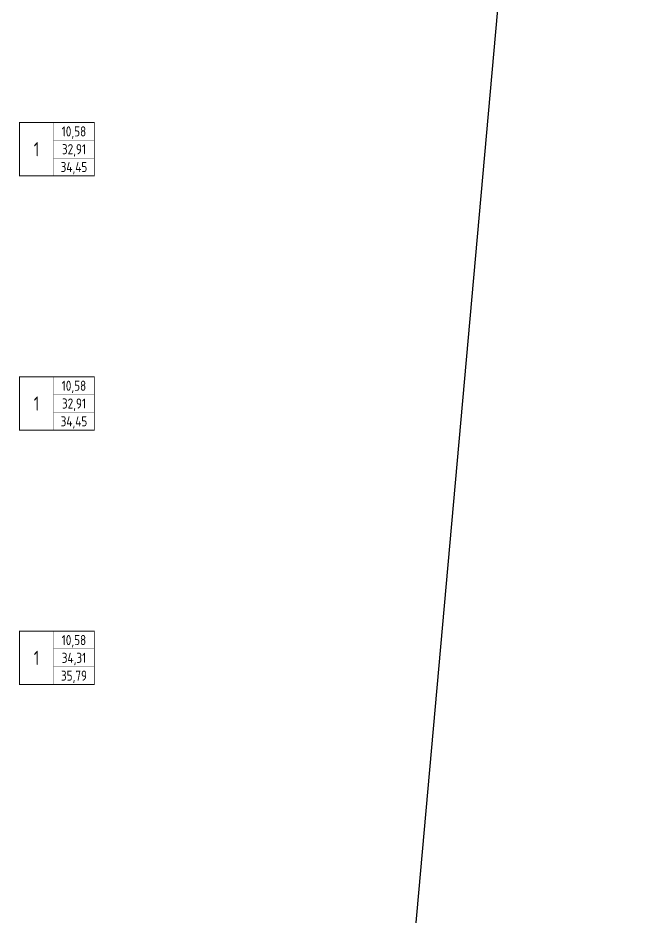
# Model space of a CAD drawing. Header units: millimetres. Extents: x 0 to 145404, y 0 to 194550.
# Drawn here: x 130235 to 145404, y 76076 to 98346 of the extents above; entities that cross this region are included whole.
import ezdxf
from ezdxf.enums import TextEntityAlignment as Align

# ---------------------------------------------------------------- set-up
doc = ezdxf.new("R2010")
doc.units = ezdxf.units.MM
doc.styles.add('ГОСТ 2.304', font='CS_Gost2304.shx')

# ---------------------------------------------------------------- blocks, each defined once
blk = doc.blocks.new('A$C6e4c65f3')
blk.add_lwpolyline([(0, 24234), (12925, 130863), (16964, 130056), (17772, 132883), (17368, 134498), (14136, 134498), (13329, 135306), (18175, 175696), (32312, 189429), (145404, 191448), (145404, 163579), (143384, 112688), (138941, 63008), (130863, 0)], close=True)
blk = doc.blocks.new('Квартира 1К 6300 тип 36')
at = {"ltscale": 75, "const_width": 20}
blk.add_lwpolyline([(8050, 3910), (9904, 3910), (9904, 2590), (8050, 2590)], close=True, dxfattribs=at)
at = {"ltscale": 75, "const_width": 8.8, "elevation": 227}
for points in [[(8892, 3910), (8892, 2590)], [(9904, 3470), (8892, 3470)], [(9904, 3030), (8892, 3030)]]:
    blk.add_lwpolyline(points, dxfattribs=at)
at = {"ltscale": 75, "style": 'ГОСТ 2.304'}
for s, height, p in [('10,58', 250, (9398, 3690)), ('1', 350, (8471, 3250)), ('32,91', 250, (9398, 3250)), ('34,45', 250, (9398, 2810))]:
    blk.add_text(s, height=height, dxfattribs=at).set_placement(p, align=Align.MIDDLE_CENTER)
blk = doc.blocks.new('Квартира 1К 6300 тип 36-1')
at = {"ltscale": 75, "const_width": 20}
blk.add_lwpolyline([(8050, 3910), (9904, 3910), (9904, 2590), (8050, 2590)], close=True, dxfattribs=at)
at = {"ltscale": 75, "const_width": 8.8, "elevation": 227}
for points in [[(8892, 3910), (8892, 2590)], [(9904, 3470), (8892, 3470)], [(9904, 3030), (8892, 3030)]]:
    blk.add_lwpolyline(points, dxfattribs=at)
at = {"ltscale": 75, "style": 'ГОСТ 2.304'}
for s, height, p in [('10,58', 250, (9398, 3690)), ('1', 350, (8471, 3250)), ('32,91', 250, (9398, 3250)), ('34,45', 250, (9398, 2810))]:
    blk.add_text(s, height=height, dxfattribs=at).set_placement(p, align=Align.MIDDLE_CENTER)
blk = doc.blocks.new('Квартира 1К 6300 тип 40')
at = {"ltscale": 75, "const_width": 20}
blk.add_lwpolyline([(8050, -2590), (9904, -2590), (9904, -3910), (8050, -3910)], close=True, dxfattribs=at)
at = {"ltscale": 75, "const_width": 8.8, "elevation": 227}
for points in [[(8892, -2590), (8892, -3910)], [(9904, -3030), (8892, -3030)], [(9904, -3470), (8892, -3470)]]:
    blk.add_lwpolyline(points, dxfattribs=at)
at = {"ltscale": 75, "style": 'ГОСТ 2.304'}
for s, height, p in [('10,58', 250, (9398, -2810)), ('1', 350, (8471, -3250)), ('34,31', 250, (9398, -3250)), ('35,79', 250, (9398, -3690))]:
    blk.add_text(s, height=height, dxfattribs=at).set_placement(p, align=Align.MIDDLE_CENTER)
blk = doc.blocks.new('V_Section_3')
for name, p in [('Квартира 1К 6300 тип 36-1', (8950, -6500)), ('Квартира 1К 6300 тип 36', (8950, -12800)), ('Квартира 1К 6300 тип 40', (8950, -12600))]:
    blk.add_blockref(name, p)

msp = doc.modelspace()

# ---------------------------------------------------------------- block references
for name, p in [('A$C6e4c65f3', (0, 0)), ('V_Section_3', (113275, 98346, 0))]:
    msp.add_blockref(name, p)

doc.saveas('drawing.dxf')
